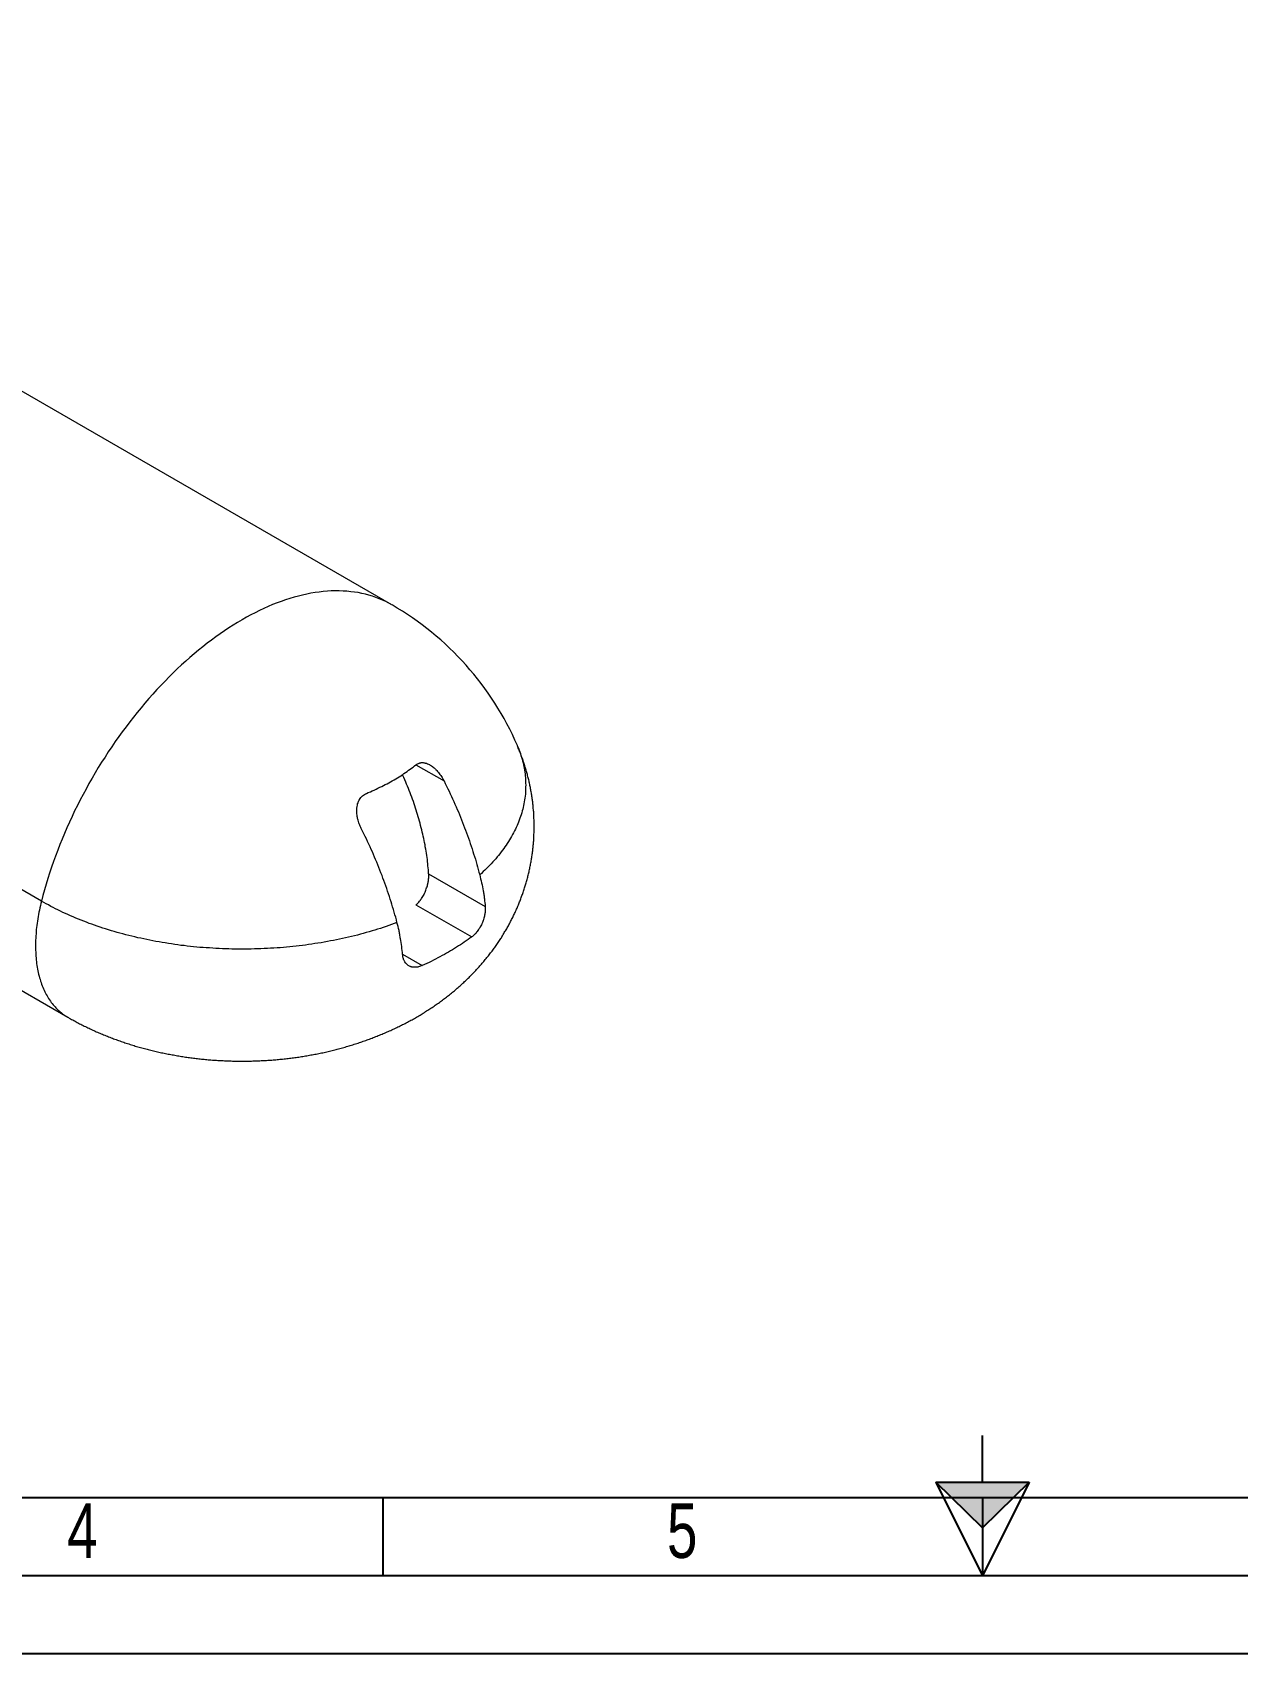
# Model space of a CAD drawing. Header units: millimetres. Extents: x -6 to 421, y -3 to 294.
# Drawn here: x 157.6 to 234.9, y -3.3 to 100.7 of the extents above; entities that cross this region are included whole.
import ezdxf

# ---------------------------------------------------------------- set-up
doc = ezdxf.new("R2010")
doc.units = ezdxf.units.MM
for name, color, linetype in [('FORMATO', 179, 'Continuous'), ('MODULACIÓN', 6, 'Continuous'), ('MÁRGENES', 1, 'Continuous')]:
    doc.layers.add(name, color=color, linetype=linetype)
doc.styles.add('SLDTEXTSTYLE1', font='TXT', dxfattribs={"width": 0.75})

# ---------------------------------------------------------------- blocks, each defined once
blk = doc.blocks.new('BORDER')
at = {"layer": 'FORMATO'}
blk.add_line((0, 0), (420, 0), dxfattribs=at)
blk = doc.blocks.new('flechacentr_1')
at = {"layer": 'MODULACIÓN', "color": 6}
for p, q in [((8.57, -140.8), (8.57, -137.8)), ((5.57, -140.8), (11.57, -140.8)), ((5.57, -140.8), (8.57, -146.8)), ((8.57, -143.72), (5.57, -140.8)), ((11.57, -140.8), (8.57, -146.8)), ((11.57, -140.8), (8.57, -143.72))]:
    blk.add_line(p, q, dxfattribs=at)

msp = doc.modelspace()

# ---------------------------------------------------------------- hatches: boundary and pattern name
at = {"linetype": 'Continuous'}
msp.add_hatch(color=6, dxfattribs=at).paths.add_polyline_path([(218.57, 4.78), (215.57, 7.7), (221.57, 7.7)], flags=0)

# ---------------------------------------------------------------- linework, layer by layer
at = {"color": 7, "linetype": 'Continuous', "lineweight": 15}
for p, q in [((180.66, 63.99), (117.02, 100.73)), ((158.16, 44.98), (94.52, 81.72)), ((96.21, 74.28), (159.85, 37.54)), ((183.01, 46.73), (186.64, 44.64)), ((182.2, 44.75), (185.78, 42.69))]:
    msp.add_line(p, q, dxfattribs=at)
at = {"color": 8, "linetype": 'Continuous', "lineweight": 15}
for p, q in [((182.2, 53.74), (184, 52.7)), ((181.34, 41.58), (182.6, 40.85))]:
    msp.add_line(p, q, dxfattribs=at)
at = {"color": 8, "linetype": 'Continuous', "lineweight": 15, "flags": 128}
for points in [[(180.66, 63.99), (180.46, 64.1), (180.26, 64.21), (180.05, 64.3), (179.84, 64.39), (179.62, 64.47), (179.4, 64.55), (179.17, 64.62), (178.95, 64.68), (178.72, 64.73), (178.48, 64.78), (178.25, 64.81), (178.01, 64.84), (177.76, 64.87), (177.52, 64.88), (177.27, 64.89), (177.02, 64.89), (176.76, 64.89), (176.51, 64.87), (176.25, 64.85), (175.99, 64.82), (175.72, 64.78), (175.46, 64.74), (175.19, 64.69), (174.92, 64.63), (174.65, 64.56), (174.38, 64.49), (174.1, 64.41), (173.83, 64.32), (173.55, 64.22), (173.28, 64.12), (173, 64.01), (172.72, 63.89), (172.44, 63.77), (172.16, 63.63), (171.88, 63.49), (171.6, 63.35), (171.32, 63.2), (171.04, 63.04), (170.75, 62.87), (170.47, 62.7), (170.19, 62.52), (169.91, 62.34), (169.63, 62.14), (169.35, 61.95), (169.07, 61.74), (168.79, 61.53), (168.52, 61.31), (168.24, 61.09), (167.97, 60.86), (167.69, 60.63), (167.42, 60.39), (167.15, 60.14), (166.88, 59.89), (166.61, 59.63), (166.35, 59.37), (166.09, 59.1), (165.83, 58.83), (165.57, 58.56), (165.31, 58.27), (165.06, 57.99), (164.8, 57.7), (164.56, 57.4), (164.31, 57.1), (164.07, 56.8), (163.83, 56.49), (163.59, 56.18), (163.35, 55.86), (163.12, 55.54), (162.9, 55.22), (162.67, 54.89), (162.45, 54.56), (162.24, 54.23), (162.02, 53.9), (161.81, 53.56), (161.61, 53.22), (161.41, 52.87), (161.21, 52.53), (161.02, 52.18), (160.83, 51.83), (160.65, 51.48), (160.47, 51.12), (160.29, 50.77), (160.12, 50.41), (159.96, 50.05), (159.79, 49.69), (159.64, 49.33), (159.49, 48.97), (159.34, 48.61), (159.2, 48.25), (159.06, 47.88), (158.93, 47.52), (158.8, 47.16), (158.68, 46.79), (158.57, 46.43), (158.46, 46.07), (158.35, 45.71), (158.25, 45.34), (158.16, 44.98)], [(188.7, 54.97), (188.72, 54.92), (188.77, 54.8), (188.82, 54.68), (188.86, 54.57), (188.9, 54.45), (188.94, 54.33), (188.98, 54.22), (189.01, 54.1), (189.04, 53.98), (189.07, 53.86), (189.1, 53.74), (189.12, 53.62), (189.15, 53.51), (189.17, 53.39), (189.19, 53.27), (189.2, 53.15), (189.21, 53.03), (189.23, 52.91), (189.23, 52.79), (189.24, 52.67), (189.24, 52.55), (189.25, 52.43), (189.24, 52.31), (189.24, 52.19), (189.24, 52.07), (189.23, 51.96), (189.22, 51.84), (189.2, 51.72), (189.19, 51.6), (189.17, 51.48), (189.15, 51.36), (189.13, 51.24), (189.11, 51.12), (189.08, 51), (189.05, 50.89), (189.02, 50.77), (188.99, 50.65), (188.95, 50.53), (188.91, 50.41), (188.87, 50.3), (188.83, 50.18), (188.78, 50.06), (188.74, 49.95), (188.69, 49.83), (188.63, 49.72), (188.58, 49.6), (188.52, 49.49), (188.46, 49.37), (188.4, 49.26), (188.34, 49.14), (188.27, 49.03), (188.21, 48.92), (188.14, 48.81), (188.06, 48.69), (187.99, 48.58), (187.91, 48.47), (187.83, 48.36), (187.75, 48.25), (187.67, 48.14), (187.59, 48.03), (187.5, 47.92), (187.41, 47.82), (187.32, 47.71), (187.22, 47.6), (187.13, 47.5), (187.03, 47.39), (186.93, 47.29), (186.83, 47.18), (186.72, 47.08), (186.62, 46.98), (186.51, 46.88), (186.4, 46.77), (186.29, 46.67)], [(158.16, 44.98), (158.12, 44.84), (158.09, 44.7), (158.06, 44.56), (158.03, 44.41), (158, 44.27), (157.97, 44.13), (157.95, 43.99), (157.92, 43.85), (157.9, 43.71), (157.88, 43.57), (157.86, 43.43), (157.85, 43.3), (157.83, 43.16), (157.82, 43.02), (157.81, 42.89), (157.8, 42.75), (157.79, 42.62), (157.78, 42.49), (157.78, 42.36), (157.78, 42.23), (157.78, 42.1), (157.78, 41.97), (157.78, 41.84), (157.79, 41.71), (157.79, 41.59), (157.8, 41.46), (157.81, 41.34), (157.82, 41.22), (157.84, 41.1), (157.85, 40.98), (157.87, 40.86), (157.89, 40.74), (157.91, 40.63), (157.93, 40.51), (157.95, 40.4), (157.98, 40.29), (158.01, 40.18), (158.04, 40.07), (158.07, 39.97), (158.1, 39.86), (158.13, 39.76), (158.17, 39.66), (158.21, 39.56), (158.25, 39.46), (158.29, 39.36), (158.33, 39.27), (158.38, 39.17), (158.42, 39.08), (158.47, 38.99), (158.52, 38.9), (158.57, 38.82), (158.62, 38.73), (158.67, 38.65), (158.73, 38.57), (158.79, 38.49), (158.85, 38.42), (158.91, 38.34), (158.97, 38.27), (159.03, 38.2), (159.09, 38.13), (159.16, 38.06), (159.23, 38), (159.3, 37.94), (159.37, 37.88), (159.44, 37.82), (159.51, 37.76), (159.58, 37.71), (159.66, 37.65), (159.74, 37.6), (159.81, 37.56), (159.85, 37.54)]]:
    msp.add_lwpolyline(points, dxfattribs=at)
at = {"color": 7, "linetype": 'Continuous', "lineweight": 15, "flags": 128}
for points in [[(179.02, 51.9), (179.14, 51.95), (179.27, 52.01), (179.39, 52.06), (179.52, 52.11), (179.64, 52.17), (179.76, 52.23), (179.88, 52.29), (180, 52.34), (180.11, 52.4), (180.23, 52.46), (180.35, 52.52), (180.46, 52.58), (180.57, 52.65), (180.68, 52.71), (180.79, 52.77), (180.9, 52.84), (181.01, 52.9), (181.12, 52.97), (181.22, 53.03), (181.33, 53.1), (181.43, 53.17), (181.53, 53.24), (181.63, 53.31), (181.73, 53.38), (181.82, 53.45), (181.92, 53.52), (182.01, 53.59), (182.11, 53.66), (182.2, 53.74)], [(183.01, 46.73), (183.01, 46.86), (183, 46.99), (182.98, 47.12), (182.97, 47.26), (182.96, 47.39), (182.94, 47.52), (182.93, 47.65), (182.91, 47.79), (182.89, 47.92), (182.87, 48.06), (182.85, 48.19), (182.83, 48.33), (182.8, 48.46), (182.78, 48.6), (182.75, 48.74), (182.72, 48.87), (182.7, 49.01), (182.67, 49.15), (182.63, 49.29), (182.6, 49.42), (182.57, 49.56), (182.53, 49.7), (182.5, 49.84), (182.46, 49.98), (182.42, 50.12), (182.38, 50.26), (182.34, 50.4), (182.3, 50.54), (182.26, 50.68), (182.21, 50.82), (182.17, 50.96), (182.12, 51.1), (182.08, 51.24), (182.03, 51.38), (181.98, 51.52), (181.93, 51.66), (181.88, 51.8), (181.82, 51.94), (181.77, 52.08), (181.71, 52.22), (181.66, 52.36), (181.6, 52.49), (181.54, 52.63), (181.48, 52.77), (181.42, 52.91), (181.36, 53.05), (181.33, 53.11)], [(184, 52.7), (184.08, 52.53), (184.16, 52.37), (184.24, 52.2), (184.32, 52.04), (184.4, 51.87), (184.47, 51.71), (184.55, 51.54), (184.63, 51.37), (184.7, 51.21), (184.77, 51.04), (184.85, 50.87), (184.92, 50.71), (184.99, 50.54), (185.06, 50.37), (185.12, 50.2), (185.19, 50.04), (185.26, 49.87), (185.32, 49.7), (185.38, 49.53), (185.45, 49.36), (185.51, 49.19), (185.57, 49.03), (185.63, 48.86), (185.68, 48.69), (185.74, 48.52), (185.8, 48.35), (185.85, 48.18), (185.9, 48.02), (185.96, 47.85), (186.01, 47.68), (186.06, 47.51), (186.11, 47.34), (186.15, 47.18), (186.2, 47.01), (186.24, 46.84), (186.29, 46.67)], [(180.98, 43.61), (180.94, 43.78), (180.9, 43.95), (180.85, 44.11), (180.8, 44.28), (180.75, 44.45), (180.7, 44.62), (180.65, 44.79), (180.6, 44.95), (180.55, 45.12), (180.49, 45.29), (180.44, 45.46), (180.38, 45.63), (180.32, 45.8), (180.26, 45.96), (180.2, 46.13), (180.14, 46.3), (180.08, 46.47), (180.02, 46.64), (179.95, 46.81), (179.89, 46.97), (179.82, 47.14), (179.75, 47.31), (179.68, 47.48), (179.61, 47.65), (179.54, 47.81), (179.47, 47.98), (179.4, 48.15), (179.32, 48.31), (179.25, 48.48), (179.17, 48.65), (179.09, 48.81), (179.02, 48.98), (178.94, 49.14), (178.86, 49.31), (178.77, 49.47), (178.69, 49.64)], [(180.98, 43.61), (180.81, 43.55), (180.63, 43.48), (180.46, 43.42), (180.28, 43.36), (180.1, 43.3), (179.92, 43.24), (179.74, 43.18), (179.56, 43.13), (179.38, 43.07), (179.19, 43.02), (179.01, 42.97), (178.82, 42.91), (178.63, 42.86), (178.44, 42.81), (178.25, 42.77), (178.06, 42.72), (177.87, 42.67), (177.68, 42.63), (177.49, 42.59), (177.29, 42.55), (177.1, 42.51), (176.9, 42.47), (176.71, 42.43), (176.51, 42.39), (176.31, 42.36), (176.11, 42.32), (175.91, 42.29), (175.71, 42.26), (175.51, 42.23), (175.31, 42.2), (175.11, 42.17), (174.91, 42.15), (174.71, 42.12), (174.5, 42.1), (174.3, 42.08), (174.1, 42.06), (173.89, 42.04), (173.69, 42.02), (173.48, 42), (173.28, 41.99), (173.07, 41.97), (172.87, 41.96), (172.66, 41.95), (172.46, 41.94), (172.25, 41.93), (172.04, 41.92), (171.84, 41.92), (171.63, 41.91), (171.42, 41.91), (171.22, 41.91), (171.01, 41.91), (170.8, 41.91), (170.6, 41.91), (170.39, 41.91), (170.18, 41.92), (169.98, 41.92), (169.77, 41.93), (169.56, 41.94), (169.36, 41.95), (169.15, 41.96), (168.94, 41.98), (168.74, 41.99), (168.53, 42.01), (168.33, 42.02), (168.13, 42.04), (167.92, 42.06), (167.72, 42.08), (167.51, 42.1), (167.31, 42.13), (167.11, 42.15), (166.91, 42.18), (166.71, 42.21), (166.51, 42.24), (166.31, 42.27), (166.11, 42.3), (165.91, 42.33), (165.71, 42.37), (165.51, 42.4), (165.31, 42.44), (165.12, 42.48), (164.92, 42.52), (164.73, 42.56), (164.54, 42.6), (164.34, 42.64), (164.15, 42.69), (163.96, 42.73), (163.77, 42.78), (163.58, 42.83), (163.39, 42.88), (163.2, 42.93), (163.02, 42.98), (162.83, 43.03), (162.65, 43.09), (162.47, 43.14), (162.28, 43.2), (162.1, 43.26), (161.92, 43.32), (161.74, 43.38), (161.57, 43.44), (161.39, 43.5), (161.22, 43.56), (161.04, 43.63), (160.87, 43.7), (160.7, 43.76), (160.53, 43.83), (160.36, 43.9), (160.19, 43.97), (160.03, 44.04), (159.86, 44.12), (159.7, 44.19), (159.54, 44.26), (159.38, 44.34), (159.22, 44.42), (159.07, 44.5), (158.91, 44.57), (158.76, 44.65), (158.61, 44.74), (158.46, 44.82), (158.31, 44.9), (158.16, 44.98)], [(185.78, 42.69), (185.66, 42.6), (185.55, 42.52), (185.43, 42.43), (185.3, 42.35), (185.18, 42.27), (185.06, 42.19), (184.93, 42.11), (184.81, 42.03), (184.68, 41.95), (184.55, 41.87), (184.42, 41.79), (184.29, 41.71), (184.15, 41.64), (184.02, 41.56), (183.88, 41.49), (183.74, 41.41), (183.6, 41.34), (183.46, 41.27), (183.32, 41.19), (183.18, 41.12), (183.04, 41.05), (182.89, 40.98), (182.75, 40.92), (182.6, 40.85)]]:
    msp.add_lwpolyline(points, dxfattribs=at)
at = {"color": 7, "linetype": 'Continuous', "lineweight": 15}
msp.add_arc((171.04, 47.32), 19.25, 23.4028, 60.0027, dxfattribs=at)
for points, knots in [([(159.85, 37.54), (159.88, 37.52), (159.96, 37.47), (160.09, 37.4), (160.24, 37.32), (160.39, 37.24), (160.53, 37.16), (160.68, 37.08), (160.83, 37.01), (160.99, 36.93), (161.14, 36.86), (161.29, 36.79), (161.45, 36.71), (161.6, 36.64), (161.76, 36.58), (161.91, 36.51), (162.07, 36.44), (162.23, 36.38), (162.39, 36.31), (162.55, 36.25), (162.71, 36.19), (162.87, 36.13), (163.03, 36.07), (163.19, 36.01), (163.36, 35.96), (163.52, 35.9), (163.69, 35.85), (163.85, 35.79), (164.02, 35.74), (164.18, 35.69), (164.35, 35.64), (164.51, 35.6), (164.68, 35.55), (164.85, 35.51), (165.02, 35.46), (165.18, 35.42), (165.35, 35.38), (165.52, 35.34), (165.69, 35.3), (165.86, 35.26), (166.03, 35.23), (166.2, 35.19), (166.37, 35.16), (166.54, 35.13), (166.71, 35.1), (166.89, 35.07), (167.06, 35.04), (167.23, 35.01), (167.4, 34.98), (167.57, 34.96), (167.74, 34.94), (167.92, 34.91), (168.09, 34.89), (168.26, 34.87), (168.44, 34.85), (168.61, 34.84), (168.78, 34.82), (168.95, 34.8), (169.13, 34.79), (169.3, 34.78), (169.47, 34.77), (169.65, 34.76), (169.82, 34.75), (170, 34.74), (170.17, 34.73), (170.34, 34.73), (170.52, 34.72), (170.69, 34.72), (170.86, 34.72), (171.04, 34.72), (171.21, 34.72), (171.39, 34.72), (171.56, 34.72), (171.73, 34.73), (171.91, 34.73), (172.08, 34.74), (172.26, 34.75), (172.43, 34.76), (172.6, 34.77), (172.78, 34.78), (172.95, 34.79), (173.12, 34.8), (173.3, 34.82), (173.47, 34.84), (173.64, 34.85), (173.82, 34.87), (173.99, 34.89), (174.16, 34.91), (174.33, 34.94), (174.51, 34.96), (174.68, 34.98), (174.85, 35.01), (175.02, 35.04), (175.19, 35.07), (175.37, 35.1), (175.54, 35.13), (175.71, 35.16), (175.88, 35.19), (176.05, 35.23), (176.22, 35.26), (176.39, 35.3), (176.56, 35.34), (176.73, 35.38), (176.9, 35.42), (177.07, 35.46), (177.23, 35.51), (177.4, 35.55), (177.57, 35.6), (177.74, 35.65), (177.9, 35.7), (178.07, 35.75), (178.24, 35.8), (178.4, 35.85), (178.57, 35.91), (178.73, 35.96), (178.89, 36.02), (179.06, 36.08), (179.22, 36.13), (179.38, 36.2), (179.54, 36.26), (179.7, 36.32), (179.86, 36.39), (180.02, 36.45), (180.18, 36.52), (180.34, 36.59), (180.5, 36.66), (180.65, 36.73), (180.81, 36.8), (180.96, 36.87), (181.12, 36.95), (181.27, 37.02), (181.42, 37.1), (181.57, 37.18), (181.72, 37.26), (181.87, 37.34), (182.02, 37.42), (182.17, 37.5), (182.31, 37.59), (182.46, 37.67), (182.6, 37.76), (182.74, 37.85), (182.88, 37.94), (183.02, 38.03), (183.16, 38.12), (183.3, 38.21), (183.44, 38.3), (183.57, 38.4), (183.7, 38.49), (183.84, 38.59), (183.97, 38.69), (184.1, 38.78), (184.23, 38.88), (184.35, 38.98), (184.48, 39.09), (184.6, 39.19), (184.73, 39.29), (184.85, 39.4), (184.97, 39.5), (185.09, 39.61), (185.21, 39.71), (185.32, 39.82), (185.44, 39.93), (185.55, 40.04), (185.66, 40.15), (185.77, 40.26), (185.88, 40.37), (185.99, 40.49), (186.09, 40.6), (186.2, 40.71), (186.3, 40.83), (186.4, 40.94), (186.51, 41.06), (186.6, 41.18), (186.7, 41.3), (186.8, 41.42), (186.89, 41.54), (186.99, 41.66), (187.08, 41.78), (187.17, 41.9), (187.26, 42.02), (187.34, 42.14), (187.43, 42.27), (187.51, 42.39), (187.6, 42.52), (187.68, 42.64), (187.76, 42.77), (187.83, 42.9), (187.91, 43.03), (187.99, 43.15), (188.06, 43.28), (188.13, 43.41), (188.2, 43.54), (188.27, 43.67), (188.34, 43.8), (188.41, 43.93), (188.47, 44.07), (188.53, 44.2), (188.6, 44.33), (188.66, 44.47), (188.71, 44.6), (188.77, 44.74), (188.83, 44.87), (188.88, 45.01), (188.93, 45.14), (188.98, 45.28), (189.03, 45.41), (189.08, 45.55), (189.13, 45.69), (189.17, 45.83), (189.22, 45.97), (189.26, 46.1), (189.3, 46.24), (189.34, 46.38), (189.37, 46.52), (189.41, 46.66), (189.44, 46.8), (189.47, 46.94), (189.5, 47.08), (189.53, 47.22), (189.56, 47.36), (189.59, 47.51), (189.61, 47.65), (189.63, 47.79), (189.65, 47.93), (189.67, 48.07), (189.69, 48.21), (189.71, 48.36), (189.72, 48.5), (189.74, 48.64), (189.75, 48.78), (189.76, 48.93), (189.77, 49.07), (189.77, 49.21), (189.78, 49.36), (189.78, 49.5), (189.79, 49.64), (189.79, 49.78), (189.78, 49.93), (189.78, 50.07), (189.78, 50.21), (189.77, 50.36), (189.77, 50.5), (189.76, 50.64), (189.75, 50.78), (189.73, 50.93), (189.72, 51.07), (189.71, 51.21), (189.69, 51.35), (189.67, 51.49), (189.65, 51.63), (189.63, 51.78), (189.61, 51.92), (189.58, 52.06), (189.56, 52.2), (189.53, 52.34), (189.5, 52.48), (189.47, 52.62), (189.44, 52.76), (189.4, 52.9), (189.37, 53.04), (189.33, 53.18), (189.29, 53.31), (189.25, 53.45), (189.21, 53.59), (189.17, 53.73), (189.12, 53.86), (189.08, 54), (189.03, 54.14), (188.98, 54.27), (188.93, 54.41), (188.88, 54.54), (188.82, 54.68), (188.77, 54.81), (188.73, 54.91), (188.71, 54.96), (188.7, 54.97)], [0, 0, 0, 0, 0.002585, 0.006451, 0.01032, 0.014195, 0.018076, 0.021961, 0.025852, 0.029747, 0.033646, 0.037548, 0.041454, 0.045363, 0.049275, 0.053189, 0.057105, 0.061022, 0.064941, 0.06886, 0.07278, 0.0767, 0.080621, 0.08454, 0.08846, 0.092378, 0.096295, 0.100211, 0.104125, 0.108038, 0.111948, 0.115857, 0.119763, 0.123668, 0.12757, 0.131469, 0.135366, 0.13926, 0.143152, 0.14704, 0.150927, 0.15481, 0.158691, 0.162569, 0.166444, 0.170317, 0.174187, 0.178054, 0.181919, 0.185782, 0.189642, 0.1935, 0.197356, 0.201209, 0.205061, 0.208911, 0.212759, 0.216605, 0.22045, 0.224293, 0.228135, 0.231976, 0.235816, 0.239655, 0.243493, 0.247331, 0.251168, 0.255005, 0.258841, 0.262678, 0.266514, 0.270351, 0.274188, 0.278026, 0.281864, 0.285703, 0.289543, 0.293383, 0.297226, 0.301069, 0.304914, 0.30876, 0.312608, 0.316458, 0.32031, 0.324164, 0.328021, 0.331879, 0.33574, 0.339604, 0.34347, 0.347339, 0.351211, 0.355086, 0.358963, 0.362844, 0.366728, 0.370614, 0.374504, 0.378398, 0.382294, 0.386194, 0.390097, 0.394003, 0.397912, 0.401824, 0.40574, 0.409658, 0.413579, 0.417503, 0.42143, 0.425359, 0.429291, 0.433225, 0.437161, 0.441099, 0.445038, 0.448979, 0.452921, 0.456864, 0.460807, 0.464751, 0.468695, 0.472638, 0.476581, 0.480522, 0.484462, 0.4884, 0.492336, 0.496269, 0.500199, 0.504126, 0.508049, 0.511968, 0.515882, 0.519792, 0.523696, 0.527595, 0.531487, 0.535374, 0.539253, 0.543126, 0.546991, 0.550849, 0.554699, 0.55854, 0.562374, 0.566198, 0.570014, 0.573821, 0.577619, 0.581408, 0.585187, 0.588956, 0.592716, 0.596466, 0.600207, 0.603937, 0.607658, 0.611369, 0.61507, 0.618762, 0.622443, 0.626115, 0.629777, 0.63343, 0.637073, 0.640706, 0.64433, 0.647945, 0.651551, 0.655148, 0.658736, 0.662315, 0.665885, 0.669447, 0.673, 0.676546, 0.680083, 0.683612, 0.687134, 0.690648, 0.694154, 0.697653, 0.701145, 0.70463, 0.708108, 0.711579, 0.715044, 0.718502, 0.721954, 0.7254, 0.72884, 0.732274, 0.735703, 0.739126, 0.742544, 0.745956, 0.749364, 0.752766, 0.756164, 0.759557, 0.762946, 0.76633, 0.76971, 0.773086, 0.776458, 0.779826, 0.78319, 0.786551, 0.789909, 0.793263, 0.796613, 0.799961, 0.803306, 0.806648, 0.809987, 0.813323, 0.816658, 0.819989, 0.823319, 0.826646, 0.829971, 0.833294, 0.836616, 0.839936, 0.843254, 0.846571, 0.849886, 0.8532, 0.856513, 0.859825, 0.863136, 0.866446, 0.869755, 0.873064, 0.876372, 0.87968, 0.882987, 0.886294, 0.889601, 0.892908, 0.896215, 0.899523, 0.90283, 0.906138, 0.909447, 0.912756, 0.916066, 0.919377, 0.922689, 0.926001, 0.929315, 0.93263, 0.935947, 0.939265, 0.942585, 0.945907, 0.94923, 0.952555, 0.955883, 0.959213, 0.962545, 0.965879, 0.969217, 0.972556, 0.975899, 0.979245, 0.982594, 0.985946, 0.989301, 0.99266, 0.996023, 0.99939, 1, 1, 1, 1]), ([(182.2, 53.74), (182.23, 53.76), (182.27, 53.78), (182.34, 53.82), (182.38, 53.84), (182.43, 53.85), (182.44, 53.85), (182.45, 53.86), (182.46, 53.86), (182.47, 53.86), (182.47, 53.86), (182.5, 53.87), (182.52, 53.87), (182.58, 53.88), (182.62, 53.88), (182.69, 53.87), (182.71, 53.87), (182.74, 53.86), (182.74, 53.86), (182.75, 53.86), (182.76, 53.86), (182.78, 53.85), (182.79, 53.85), (182.84, 53.84), (182.89, 53.82), (182.97, 53.79), (183.02, 53.77), (183.07, 53.74), (183.08, 53.73), (183.1, 53.72), (183.11, 53.72), (183.14, 53.7), (183.17, 53.68), (183.23, 53.64), (183.27, 53.61), (183.35, 53.55), (183.39, 53.51), (183.44, 53.46), (183.46, 53.44), (183.49, 53.41), (183.5, 53.4), (183.52, 53.39), (183.53, 53.38), (183.57, 53.33), (183.61, 53.29), (183.67, 53.21), (183.71, 53.16), (183.77, 53.08), (183.8, 53.03), (183.86, 52.94), (183.89, 52.89), (183.92, 52.83), (183.93, 52.82), (183.94, 52.8), (183.95, 52.78), (183.97, 52.75), (183.98, 52.72), (184, 52.7)], [0, 0, 0, 0, 0.0625, 0.0625, 0.125, 0.125, 0.140625, 0.140625, 0.148438, 0.148438, 0.15625, 0.15625, 0.1875, 0.1875, 0.25, 0.25, 0.28125, 0.28125, 0.289063, 0.289063, 0.296875, 0.296875, 0.3125, 0.3125, 0.375, 0.375, 0.4375, 0.4375, 0.453125, 0.453125, 0.46875, 0.46875, 0.5, 0.5, 0.5625, 0.5625, 0.625, 0.625, 0.65625, 0.65625, 0.671875, 0.671875, 0.6875, 0.6875, 0.75, 0.75, 0.8125, 0.8125, 0.875, 0.875, 0.9375, 0.9375, 0.953125, 0.953125, 0.96875, 0.96875, 1, 1, 1, 1]), ([(178.69, 49.64), (178.67, 49.69), (178.64, 49.74), (178.6, 49.84), (178.58, 49.89), (178.54, 49.99), (178.52, 50.04), (178.49, 50.15), (178.48, 50.2), (178.46, 50.28), (178.45, 50.31), (178.44, 50.35), (178.44, 50.37), (178.44, 50.39), (178.43, 50.41), (178.42, 50.48), (178.41, 50.53), (178.4, 50.64), (178.4, 50.69), (178.4, 50.8), (178.4, 50.86), (178.41, 50.92), (178.41, 50.94), (178.41, 50.96), (178.41, 50.98), (178.42, 51.02), (178.42, 51.04), (178.43, 51.12), (178.44, 51.17), (178.47, 51.28), (178.49, 51.33), (178.51, 51.38), (178.51, 51.39), (178.52, 51.4), (178.52, 51.4), (178.53, 51.42), (178.54, 51.43), (178.55, 51.47), (178.57, 51.49), (178.6, 51.56), (178.63, 51.6), (178.67, 51.65), (178.68, 51.66), (178.69, 51.67), (178.7, 51.67), (178.71, 51.68), (178.71, 51.69), (178.73, 51.71), (178.75, 51.73), (178.81, 51.78), (178.84, 51.81), (178.93, 51.86), (178.97, 51.88), (179.02, 51.9)], [0, 0, 0, 0, 0.0625, 0.0625, 0.125, 0.125, 0.1875, 0.1875, 0.25, 0.25, 0.28125, 0.28125, 0.296875, 0.296875, 0.3125, 0.3125, 0.375, 0.375, 0.4375, 0.4375, 0.5, 0.5, 0.515625, 0.515625, 0.53125, 0.53125, 0.5625, 0.5625, 0.625, 0.625, 0.6875, 0.6875, 0.695313, 0.695313, 0.703125, 0.703125, 0.71875, 0.71875, 0.75, 0.75, 0.8125, 0.8125, 0.828125, 0.828125, 0.835937, 0.835937, 0.84375, 0.84375, 0.875, 0.875, 0.9375, 0.9375, 1, 1, 1, 1]), ([(182.84, 45.7), (182.86, 45.75), (182.87, 45.79), (182.9, 45.88), (182.92, 45.92), (182.94, 46.01), (182.95, 46.05), (182.96, 46.12), (182.97, 46.14), (182.98, 46.17), (182.98, 46.19), (182.98, 46.21), (182.98, 46.22), (182.99, 46.27), (183, 46.32), (183.01, 46.4), (183.01, 46.45), (183.02, 46.53), (183.02, 46.57), (183.02, 46.62), (183.02, 46.63), (183.02, 46.65), (183.02, 46.66), (183.02, 46.69), (183.02, 46.71), (183.01, 46.73)], [0, 0, 0, 0, 0.125, 0.125, 0.25, 0.25, 0.375, 0.375, 0.4375, 0.4375, 0.46875, 0.46875, 0.5, 0.5, 0.625, 0.625, 0.75, 0.75, 0.875, 0.875, 0.90625, 0.90625, 0.9375, 0.9375, 1, 1, 1, 1]), ([(186.29, 46.67), (186.33, 46.5), (186.37, 46.33), (186.45, 45.99), (186.48, 45.81), (186.52, 45.6), (186.53, 45.56), (186.54, 45.47), (186.55, 45.43), (186.57, 45.3), (186.58, 45.22), (186.61, 44.97), (186.63, 44.8), (186.64, 44.64)], [0, 0, 0, 0, 0.25, 0.25, 0.5, 0.5, 0.5625, 0.5625, 0.625, 0.625, 0.75, 0.75, 1, 1, 1, 1]), ([(182.2, 44.75), (182.23, 44.78), (182.26, 44.81), (182.32, 44.86), (182.35, 44.9), (182.41, 44.96), (182.44, 45), (182.48, 45.04), (182.49, 45.05), (182.5, 45.07), (182.51, 45.08), (182.53, 45.11), (182.55, 45.13), (182.59, 45.19), (182.61, 45.23), (182.67, 45.32), (182.69, 45.37), (182.73, 45.43), (182.74, 45.46), (182.76, 45.51), (182.77, 45.53), (182.8, 45.6), (182.83, 45.65), (182.84, 45.7)], [0, 0, 0, 0, 0.125, 0.125, 0.25, 0.25, 0.375, 0.375, 0.40625, 0.40625, 0.4375, 0.4375, 0.5, 0.5, 0.625, 0.625, 0.75, 0.75, 0.8125, 0.8125, 0.875, 0.875, 1, 1, 1, 1]), ([(186.64, 44.64), (186.65, 44.6), (186.65, 44.55), (186.65, 44.46), (186.65, 44.42), (186.64, 44.33), (186.64, 44.28), (186.63, 44.23), (186.63, 44.21), (186.62, 44.19), (186.62, 44.18), (186.62, 44.14), (186.61, 44.12), (186.6, 44.05), (186.59, 44), (186.56, 43.91), (186.55, 43.86), (186.53, 43.79), (186.52, 43.77), (186.51, 43.73), (186.5, 43.72), (186.49, 43.7), (186.49, 43.69), (186.47, 43.63), (186.45, 43.58), (186.41, 43.49), (186.38, 43.45), (186.34, 43.36), (186.32, 43.32), (186.29, 43.27), (186.28, 43.26), (186.27, 43.24), (186.26, 43.23), (186.24, 43.2), (186.23, 43.18), (186.19, 43.12), (186.16, 43.08), (186.11, 43.01), (186.08, 42.97), (186.04, 42.92), (186.02, 42.91), (186, 42.88), (185.99, 42.88), (185.98, 42.86), (185.97, 42.85), (185.93, 42.81), (185.9, 42.79), (185.84, 42.73), (185.81, 42.71), (185.78, 42.69)], [0, 0, 0, 0, 0.0625, 0.0625, 0.125, 0.125, 0.1875, 0.1875, 0.203125, 0.203125, 0.21875, 0.21875, 0.25, 0.25, 0.3125, 0.3125, 0.375, 0.375, 0.40625, 0.40625, 0.421875, 0.421875, 0.4375, 0.4375, 0.5, 0.5, 0.5625, 0.5625, 0.625, 0.625, 0.640625, 0.640625, 0.65625, 0.65625, 0.6875, 0.6875, 0.75, 0.75, 0.8125, 0.8125, 0.84375, 0.84375, 0.859375, 0.859375, 0.875, 0.875, 0.9375, 0.9375, 1, 1, 1, 1]), ([(181.34, 41.58), (181.32, 41.74), (181.31, 41.9), (181.26, 42.24), (181.24, 42.41), (181.19, 42.66), (181.18, 42.75), (181.15, 42.88), (181.14, 42.92), (181.13, 43.01), (181.12, 43.05), (181.07, 43.27), (181.03, 43.44), (180.98, 43.61)], [0, 0, 0, 0, 0.25, 0.25, 0.5, 0.5, 0.625, 0.625, 0.6875, 0.6875, 0.75, 0.75, 1, 1, 1, 1]), ([(182.6, 40.85), (182.56, 40.83), (182.52, 40.82), (182.44, 40.79), (182.4, 40.78), (182.33, 40.76), (182.29, 40.75), (182.24, 40.75), (182.23, 40.74), (182.21, 40.74), (182.21, 40.74), (182.18, 40.74), (182.16, 40.74), (182.1, 40.74), (182.07, 40.74), (182, 40.75), (181.97, 40.75), (181.92, 40.76), (181.9, 40.77), (181.87, 40.78), (181.87, 40.78), (181.85, 40.78), (181.84, 40.79), (181.8, 40.8), (181.77, 40.82), (181.72, 40.85), (181.69, 40.87), (181.64, 40.91), (181.61, 40.93), (181.58, 40.96), (181.58, 40.97), (181.57, 40.98), (181.56, 40.99), (181.54, 41.01), (181.53, 41.02), (181.5, 41.07), (181.48, 41.1), (181.45, 41.16), (181.43, 41.19), (181.41, 41.24), (181.4, 41.26), (181.4, 41.29), (181.39, 41.3), (181.39, 41.32), (181.38, 41.33), (181.37, 41.37), (181.36, 41.41), (181.35, 41.49), (181.34, 41.53), (181.34, 41.58)], [0, 0, 0, 0, 0.0625, 0.0625, 0.125, 0.125, 0.1875, 0.1875, 0.203125, 0.203125, 0.21875, 0.21875, 0.25, 0.25, 0.3125, 0.3125, 0.375, 0.375, 0.40625, 0.40625, 0.421875, 0.421875, 0.4375, 0.4375, 0.5, 0.5, 0.5625, 0.5625, 0.625, 0.625, 0.640625, 0.640625, 0.65625, 0.65625, 0.6875, 0.6875, 0.75, 0.75, 0.8125, 0.8125, 0.84375, 0.84375, 0.859375, 0.859375, 0.875, 0.875, 0.9375, 0.9375, 1, 1, 1, 1])]:
    msp.add_open_spline(points, degree=3, knots=knots, dxfattribs=at)
at = {"layer": 'MODULACIÓN'}
for p, q in [((215.57, 7.7), (221.57, 7.7)), ((218.57, 4.78), (215.57, 7.7)), ((221.57, 7.7), (218.57, 4.78)), ((180.07, 6.7), (180.07, 1.7)), ((218.57, 6.7), (218.57, 1.7)), ((416.07, 1.7), (21.07, 1.7))]:
    msp.add_line(p, q, dxfattribs=at)
at = {"layer": 'MÁRGENES'}
msp.add_line((411.07, 6.7), (26.08, 6.7), dxfattribs=at)

# ---------------------------------------------------------------- block references
at = {"color": 7, "linetype": 'Continuous'}
for name, p in [('BORDER', (1.07, -3.3)), ('flechacentr_1', (210, 148.5))]:
    msp.add_blockref(name, p, dxfattribs=at)

# ---------------------------------------------------------------- texts
at = {"layer": 'MODULACIÓN', "char_height": 3.5, "attachment_point": 2, "style": 'SLDTEXTSTYLE1'}
for s, insert in [('4', (160.79, 6.34)), ('5', (199.29, 6.34))]:
    msp.add_mtext(s, dxfattribs=dict(at, insert=insert))

doc.saveas('drawing.dxf')
